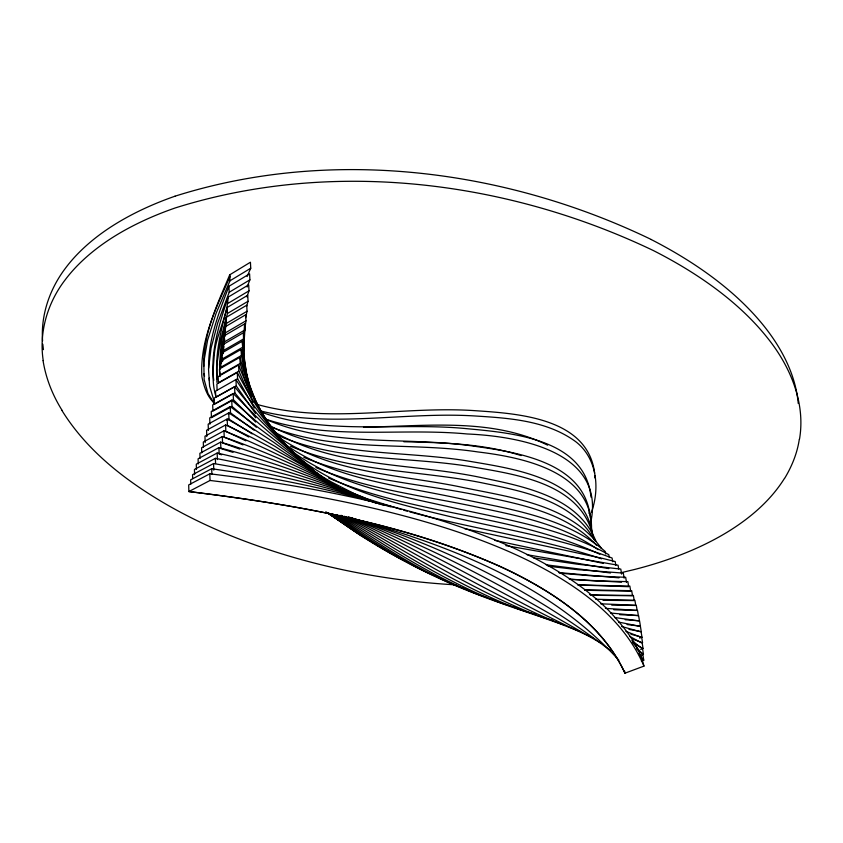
<?xml version="1.0" encoding="UTF-8"?>
<svg xmlns="http://www.w3.org/2000/svg" width="843" height="843" viewBox="0 0 843 843"><rect width="100%" height="100%" fill="white"/><g stroke="black" fill="none" stroke-linecap="round" stroke-linejoin="round"><path stroke-width="1.26" d="M216.904 382.343L217.115 363.07L220.487 340.309L227.441 313.47L227.188 307.484L247.747 295.25L248.042 301.278L246.672 306.251M222.109 360.751L222.152 358.18M222.236 353.038L225.207 326.778L245.703 314.755L245.987 320.804L244.017 334.745M223.321 352.838L224.154 335.841L244.607 323.912L244.902 329.971L243.385 352.553M224.27 344.481L224.154 335.841M243.184 345.314L243.606 339.023M244.027 332.722L244.607 323.912M219.76 370.098L221.583 348.517L226.482 323.343L226.23 317.337L246.746 305.219L247.041 311.257L245.682 317.663M222.826 353.923L223.753 346.462M224.069 343.976L224.691 339.012M224.997 336.526L225.207 326.778M799.501 439.203C805.771 402.585 790.017 365.925 767.393 337.811A602.798 284.576 -2 0 0 653.293 250.519C506.675 180.391 331.794 158.726 175.323 207.915A256.904 142.267 -3.1 0 0 122.203 231.688A249.486 138.526 -3 0 0 97.64 247.863A256.915 142.362 -3.1 0 0 65.248 279.76C47.714 302.447 38.789 332.047 43.235 360.593M590.184 524.81C607.993 451.953 519.53 436.231 467.212 433.976C400.098 427.591 330.066 440.678 265.092 418.992C331.636 448.328 406.916 435.778 477.243 446.653C520.394 452.723 585.6 463.65 590.311 517.781M226.23 317.337L221.34 342.595L219.528 364.26L219.77 369.213M227.188 307.484C220.718 330.719 214.828 354.808 217.072 379.097M588.909 513.303L589.636 510.911M591.47 512.228C600.016 488.245 597.055 457.981 575.643 441.606C547.233 420.878 510.584 418.191 476.632 416.084C404.714 411.184 331.004 428.908 260.329 410.857M246.967 296.905L249.001 290.824L248.696 284.818L228.095 297.157C219.37 323.838 209.939 351.963 213.764 380.404M228.095 297.157C227.42 316.747 215.523 335.619 214.227 355.746C213.121 369.476 211.646 383.871 216.219 397.148M247.104 287.02L249.897 279.834L249.591 273.827L228.938 286.293C218.969 312.521 208.073 339.708 208.621 368.212M228.938 286.293L229.201 292.268L217.757 322.795L211.077 348.106L208.516 369.013L209.58 386.178L213.816 400.14M247.094 276.525L250.74 268.222L250.434 262.226L229.718 274.829C217.462 303.859 202.931 334.018 203.795 366.252M229.718 274.829L229.981 280.793L216.071 313.385L207.61 340.087L203.827 361.868L204.122 379.476L208 393.544L214.333 403.481M230.255 276.188C216.019 307.864 199.665 341.109 201.909 376.789C203.922 386.526 207.009 396.726 214.691 403.502M784.422 478.476C770.955 500.036 751.292 517.044 729.933 530.489A213.427 98.684 -8.4 0 1 696.381 548.298A205.945 94.901 -8.5 0 1 675.138 556.938A213.669 98.831 -8.4 0 1 634.6 569.468L621.67 572.566M229.981 280.793L250.74 268.222M229.201 292.268L249.897 279.834M228.358 303.143L249.001 290.824M227.441 313.47L248.042 301.278M226.482 323.343L247.041 311.257M225.46 332.795L245.987 320.804M224.396 341.868L244.902 329.971M223.374 353.206L223.037 344.566L243.479 332.711L244.059 359.972L245.492 372.48M243.775 338.791L223.29 350.614L223.037 344.566M222.447 361.636L221.888 352.985L242.32 341.204C243.912 362.416 247.399 383.839 256.209 403.344M222.131 359.044L242.605 347.295L242.32 341.204M241.119 349.413L241.404 355.514L220.94 367.19L220.697 361.11L241.119 349.413L247.863 383.66M239.876 357.337L219.454 368.981L219.696 375.082L240.16 363.47L239.876 357.337C246.809 383.249 257.505 408.307 273.174 430.151M238.611 365.019L218.179 376.6L218.421 382.722L238.885 371.173L238.611 365.019C250.245 395.451 266.673 424.261 288.643 448.434M296.367 456.042C272.321 431.605 252.889 402.922 237.304 372.469L216.872 383.997L217.104 390.13M237.304 372.469L237.578 378.633L215.513 391.163L215.745 397.327L236.23 385.883L235.956 379.687C255.429 409.529 277.6 437.728 303.29 462.47M234.586 386.705L214.122 398.138L214.354 404.313L234.86 392.922L234.586 386.705C258.801 416.632 284.555 445.452 313.248 471.174M233.174 393.523L212.689 404.903L212.921 411.11L233.437 399.751L233.174 393.523L280.255 440.352L317.537 474.377M231.73 400.14L211.224 411.489L211.445 417.717L231.994 406.41L231.73 400.14L317.727 474.051M325.714 479.973L272.205 438.044L230.244 406.589L209.717 417.907L209.939 424.155M330.951 483.387L273.712 442.269L228.727 412.87L208.168 424.155L208.39 430.436M228.221 414.134L230.508 412.88L230.244 406.589M335.208 485.874L275.092 446.411L227.178 419.003L206.588 430.257L206.798 436.558M226.704 420.436L228.99 419.192L252.173 433.882M342.732 490.299C305.187 465.968 266.304 443.597 225.597 424.977L204.965 436.21L205.176 442.543M346.009 491.743C306.978 468.35 266.304 447.601 223.975 430.815L203.3 442.027L203.469 447.117M351.942 494.567C310.477 471.616 267.157 451.964 222.32 436.537L201.603 447.728L201.772 452.839M357.558 496.949C313.659 474.672 267.811 456.242 220.634 442.132L199.865 453.313L200.033 458.444M364.503 499.678C317.674 477.97 268.875 460.594 218.917 447.633L198.094 458.792L198.253 463.956M369.308 501.163C320.161 480.615 269.117 464.714 217.167 453.028L196.282 464.177L196.44 469.361M375.293 502.923C323.406 483.471 269.749 468.908 215.376 458.329L194.438 469.467L194.596 474.693M378.981 503.703C325.05 485.853 269.56 472.944 213.553 463.555L192.562 474.693L192.678 478.624M236.367 472.417L211.698 468.708L190.644 479.836L190.771 484.23M209.812 473.798L188.695 484.915L188.874 491.553C298.854 505.21 410.604 523.946 511.543 571.828C557.118 594.505 603.093 625.411 624.979 673.178L643.947 666.118C638.836 644.421 623.493 626.381 608.572 610.364C586.401 588.172 559.699 571.069 531.891 556.812A626.676 220.887 -1 0 0 444.366 521.543C368.149 497.349 289.054 483.513 209.812 473.798L210.044 480.468L188.874 491.553C294.376 504.43 400.825 522.829 498.729 565.779C548.972 589.204 600.69 621.091 624.979 673.178L624.652 671.07M639.616 638.077L641.976 637.182L641.133 631.944L621.628 626.486M640.701 649.416L643.061 648.52L642.218 643.262L629.763 636.391M641.091 655.211L643.451 654.316L642.608 649.036L631.923 640.48M641.375 661.07L643.746 660.185L642.893 654.895L632.429 642.166M175.017 196.187C330.962 146.798 505.421 169.053 651.302 239.517M363.502 427.116C424.703 426.41 490.858 417.201 547.655 445.167M403.839 441.753C443.165 442.68 483.355 443.513 521.143 455.599M603.019 600.321L634.21 600.564L633.388 595.432L601.006 595.147A313.259 145.101 -10.9 0 1 589.489 594.578M621.533 582.197L569.257 579.173M611.755 605.137L635.748 605.453L634.916 600.311L595.685 599.236M584.894 590.269L630.68 591.175L629.858 586.085L581.544 585.01A365.483 175.344 -11.5 0 1 577.729 584.768M590.701 595.211L632.524 595.801L631.702 590.69L584.768 589.826M613.852 609.774L637.129 610.469L636.296 605.306L600.648 603.809M455.968 584.863C402.733 581.933 349.803 573.219 298.475 558.804A751.334 431.764 -14.1 0 1 167.03 504.778C126.071 481.09 86.987 451.058 61.824 410.299M618.952 577.845L558.519 572.545M619.658 614.663L638.362 615.59L637.529 610.416L605.422 608.361M625.179 619.731L639.458 620.838L638.625 615.653L610.585 613.009M578.119 585L628.667 586.686L627.856 581.617L595.443 580.943L569.805 579.278M610.532 572.977L546.169 564.821M559.826 573.198L593.925 576.032L625.675 577.286L626.486 582.344M627.076 624.558L640.427 626.18L639.584 620.985L614.621 617.519M210.044 480.468C289.412 490.068 368.633 503.756 445.03 527.781A627.729 219.591 -1.1 0 1 532.692 562.787C577.961 585.938 623.43 617.761 643.947 666.118M548.055 566.211L577.518 569.647L623.325 573.114L624.126 578.15M533.545 557.813L576.791 564.115L620.796 569.099L621.586 574.115M608.836 568.604L527.023 554.726M628.983 629.394L641.26 631.628L640.417 626.412L618.593 622.081M505.8 545.621L618.088 565.231L618.678 568.983M494.693 540.363L603.325 563.398M464.461 528.603L602.555 558.393L615.19 561.543L615.769 565.274M409.687 511.838C473.271 529.035 539.046 537.739 601.586 558.825M630.912 634.252L641.976 637.182M221.698 454.809L219.159 454.124L218.917 447.633M347.99 517.149C446.453 544.325 548.614 582.629 618.815 660.195M535.484 614.305C464.029 595.253 402.543 552.576 339.697 515.4M401.373 509.53L366.494 498.613L342.437 488.982M403.744 510.194L407.306 511.195M512.08 606.549L516.938 607.908M552.65 620.322C475.958 599.183 410.267 552.66 341.067 515.305M391.11 506.949L366.347 499.846A667.192 233.363 -0.4 0 0 236.367 472.417M233.026 452.354L220.887 448.592L220.634 442.132M256.409 404.229C327.727 424.45 403.091 405.515 475.989 410.741C519.162 413.65 587.708 418.297 594.642 473.102M352.353 518.192C445.346 546.812 533.461 591.459 610.648 650.796M510.89 606.17C447.443 587.529 392.28 549.889 337.074 514.788M487.644 597.845C432.174 579.858 383.312 547.086 335.366 514.746M491.227 599.025L494.799 600.195M563.661 624.821C485.399 599.889 417.559 552.102 344.323 516.264M380.172 504.093L383.85 505.347M348.707 517.001C438.149 547.529 519.436 596.296 600.954 643.156M239.833 449.108L222.573 442.965L222.32 436.537M579.731 631.344C498.487 601.786 426.79 552.007 347.874 517.307M632.84 639.131L642.577 642.809L641.723 637.561L625.97 631.396M379.034 503.861L355.43 494.23L330.877 481.711A381.542 202.921 -10.5 0 1 304.218 463.639M465.894 589.331C417.58 571.902 374.345 543.472 332.669 513.977M261.372 412.164C326.958 435.989 398.454 421.953 466.59 428.655C512.091 432.944 585.137 438.666 590.996 497.096M303.828 457.338C358.517 480.131 418.528 483.345 476.063 494.883C518.329 503.935 565.758 511.922 596.444 545.221M243.005 444.883L224.227 437.222L223.975 430.815M351.383 518.266C435.431 551.217 511.048 601.565 593.409 638.067M328.717 478.065C415.494 515.516 514.019 514.219 599.858 554.273M290.55 446.221C350.783 471.89 417.896 470.141 481.311 482.691C522.428 491.248 572.955 500.162 594.768 540.721M437.633 577.149C399.392 560.985 364.397 538.203 330.972 513.787M270.171 426.684C335.978 452.839 409.024 441.574 477.876 451.943C523.587 457.433 594.568 471.964 591.449 531.785M315.872 467.486C365.367 488.887 419.529 495.073 471.911 505.99C515.336 515.305 561.206 523.45 598.14 549.741M245.893 440.826L225.85 431.342L225.597 424.977M404.303 560.679C377.453 547.212 352.3 530.563 328.222 512.649M279.307 436.042C339.603 461.658 407.085 456.242 470.7 466.643C515.674 474.409 580.901 482.797 593.093 536.243M387.327 550.858L389.592 552.049M269.95 425.768C331.436 457.612 403.555 449.941 470.078 461.374C515.442 469.161 583.029 478.392 592.555 533.756M634.779 644.031L643.061 648.52M382.785 548.477L360.456 535.379L327.495 512.786M248.759 437.001L227.441 425.336L227.178 419.003M357.021 532.628L361.521 535.273M274.681 432.059C336.884 468.255 412.195 462.944 480.679 477.454C522.997 486.369 578.087 496.116 596.001 541.406M355.894 531.965L325.809 511.785M329.244 513.977L332.268 515.979M334.292 517.307L337.316 519.299M334.313 517.012L336.42 518.445M337.295 487.317L339.381 488.75M283.986 443.471C333.839 479.593 397.39 485.178 455.884 497.749C507.265 509.014 563.978 516.011 605.295 551.543L605.674 554.009M230.508 412.88L254.07 430.193M290.54 450.13C337.369 485.673 397.295 494.999 453.176 507.76C505.937 519.594 561.09 527.76 608.804 554.694L609.183 557.16M295.05 455.041C339.571 490.932 396.979 503.756 451.342 516.896C505.178 529.446 560.216 538.329 612.092 558.024L612.671 561.744M636.739 648.941L643.451 654.316M318.665 474.82L323.343 478.655M277.484 436.368C330.498 473.387 398.212 474.209 459.54 486.759C509.33 497.381 569.826 503.608 601.565 548.603M231.994 406.41L256.356 427.264M305.155 464.303L308.928 467.77M255.692 422.101L233.437 399.751M255.735 417.791L234.86 392.922M638.699 653.883L643.746 660.185M277.895 436.316L279.507 438.371M255.492 413.47L236.23 385.883M263.543 416.273L268.032 423.629M254.291 408.044L237.578 378.633M262.257 414.176L255.44 400.288L249.581 384.977L244.776 368.075M252.953 402.49L238.885 371.173M251.488 396.8L245.397 380.878L240.16 363.47M249.876 390.941L245.06 374.113L241.404 355.514M203.932 373.828L204.575 376.178M247.01 377.58L243.775 353.976L243.479 332.711M220.697 361.11L221.224 363.554M221.888 352.985L222.204 355.588M222.52 358.191L222.837 360.793M42.793 344.197L43.436 349.645M242.605 347.295L244.618 367.148M798.247 403.481C795.729 375.409 782.346 349.423 765.149 327.527A600.869 286.641 -2 0 0 651.249 239.549M42.572 340.899C40.706 314.913 49.769 288.938 65.364 268.327A255.998 143.289 -3.1 0 1 97.63 236.272A248.59 139.422 -2.9 0 1 122.13 220.055A255.987 143.184 -3 0 1 175.028 196.198M209.222 378.054L209.38 380.509M594.768 475.515L594.895 477.928M219.897 371.689L220.128 376.642M590.479 521.691L590.648 525.6M228.727 412.87L228.99 419.192M243.195 349.055L243.753 362.448M217.167 453.028L217.41 459.551M215.376 458.329L215.566 463.576M213.553 463.555L213.795 470.152M211.698 468.708L211.899 474.23M62.034 410.267A407.822 225.134 -6.6 0 1 43.046 360.593M799.312 439.224A354.218 169.791 -6.3 0 1 784.559 478.476"/></g></svg>
